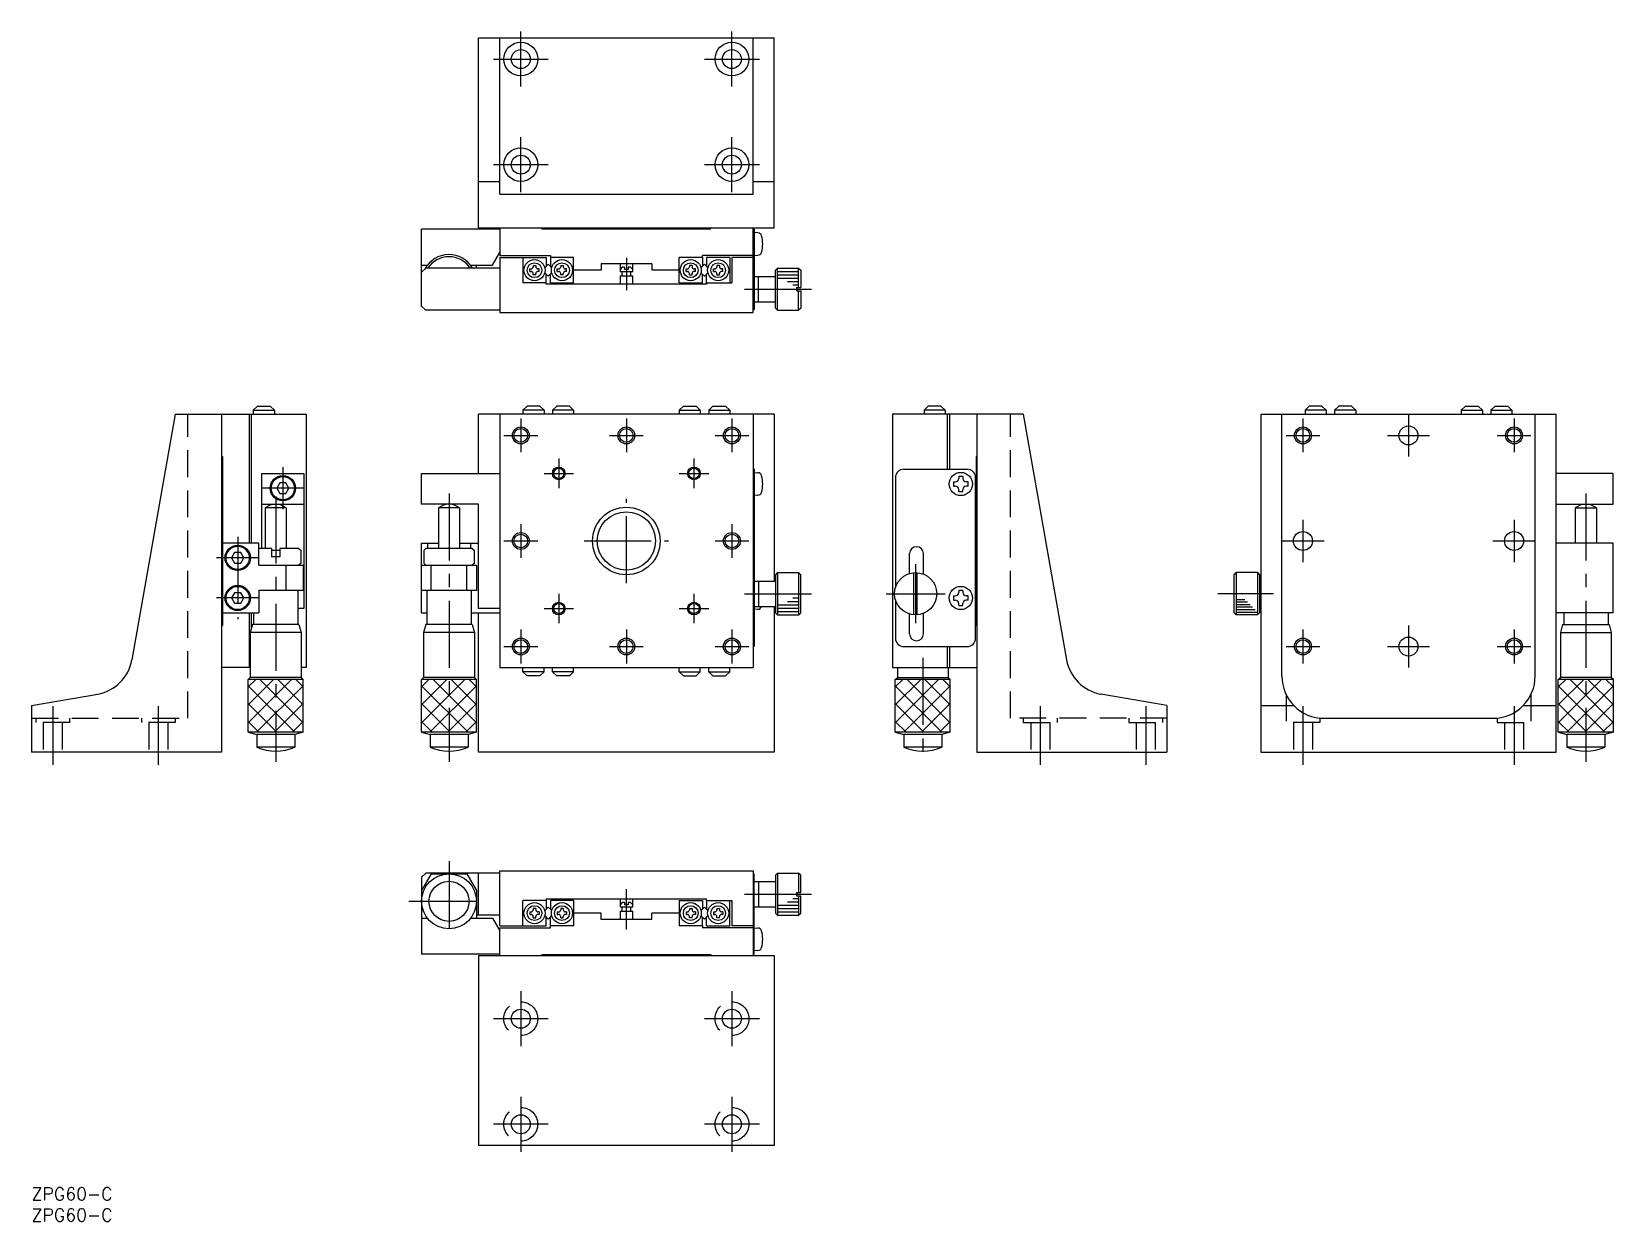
# Model space of a CAD drawing. Extents: x 0 to 375, y -8 to 274.
import ezdxf

# ---------------------------------------------------------------- set-up
doc = ezdxf.new("R2010")
doc.units = 0
doc.header["$LTSCALE"] = 0.5
doc.linetypes.add('CENTER', pattern=[50.8, 31.75, -6.35, 6.35, -6.35])
doc.linetypes.add('DASHED', pattern=[19.05, 12.7, -6.35])
for name, color, linetype in [('MSM_CENTER', 1, 'CENTER'), ('MSM_CONTINUOUS', 7, 'CONTINUOUS'), ('MSM_DASHED', 4, 'DASHED'), ('MSM_NARROW', 5, 'CONTINUOUS'), ('MSM_PART_NUMBER', 7, 'CONTINUOUS')]:
    doc.layers.add(name, color=color, linetype=linetype)
doc.styles.get("Standard").update_dxf_attribs({"font": 'txt.shx', "height": 3, "bigfont": 'bigfont.shx'})

# ---------------------------------------------------------------- blocks, each defined once
blk = doc.blocks.new('*U2')
at = {"layer": 'MSM_PART_NUMBER'}
blk.add_text('ZPG60-C', height=3, dxfattribs=at).set_placement((0, -3))
blk = doc.blocks.new('*U3')
at = {"layer": 'MSM_PART_NUMBER'}
blk.add_text('ZPG60-C', height=3, dxfattribs=at).set_placement((0, -8))

msp = doc.modelspace()

# ---------------------------------------------------------------- linework, layer by layer
at = {"layer": 'MSM_CENTER'}
for p, q in [((115.85, 260.77), (115.85, 273.77)), ((165.85, 260.77), (165.85, 273.77)), ((109.35, 267.27), (122.35, 267.27)), ((159.35, 267.27), (172.35, 267.27)), ((115.85, 235.77), (115.85, 248.77)), ((165.85, 235.77), (165.85, 248.77)), ((109.35, 242.27), (122.35, 242.27)), ((159.35, 242.27), (172.35, 242.27)), ((140.85, 220.24), (140.85, 212.51)), ((168.82, 212.77), (186.01, 212.77)), ((115.85, 182.14), (115.85, 174.14)), ((140.85, 182.14), (140.85, 174.14)), ((165.85, 182.14), (165.85, 174.14)), ((301.09, 182.14), (301.09, 174.14)), ((326.09, 183.14), (326.09, 173.14)), ((351.09, 182.14), (351.09, 174.14)), ((111.85, 178.14), (119.85, 178.14)), ((136.85, 178.14), (144.85, 178.14)), ((161.85, 178.14), (169.85, 178.14)), ((297.09, 178.14), (305.09, 178.14)), ((321.09, 178.14), (331.09, 178.14)), ((347.09, 178.14), (355.09, 178.14)), ((124.85, 172.64), (124.85, 165.64)), ((156.85, 172.64), (156.85, 165.64)), ((59.5, 170.64), (59.5, 160.64)), ((121.35, 169.14), (128.35, 169.14)), ((153.35, 169.14), (160.35, 169.14)), ((64.5, 165.64), (54.5, 165.64)), ((57.8, 163.69), (57.8, 100.82)), ((98.85, 164.39), (98.85, 100.82)), ((140.85, 143.14), (140.85, 163.14)), ((368.09, 164.39), (368.09, 100.82)), ((301.09, 158.14), (301.09, 148.14)), ((351.09, 158.14), (351.09, 148.14)), ((48.8, 154.14), (48.8, 134.64)), ((115.85, 157.14), (115.85, 149.14)), ((165.85, 157.14), (165.85, 149.14)), ((111.85, 153.14), (119.85, 153.14)), ((130.85, 153.14), (150.85, 153.14)), ((161.85, 153.14), (169.85, 153.14)), ((296.09, 153.14), (306.09, 153.14)), ((346.09, 153.14), (356.09, 153.14)), ((53.8, 149.14), (43.8, 149.14)), ((209.36, 147.64), (209.36, 133.64)), ((53.8, 139.64), (43.8, 139.64)), ((124.85, 140.64), (124.85, 133.64)), ((156.85, 140.64), (156.85, 133.64)), ((168.82, 140.64), (186.01, 140.64)), ((202.36, 140.64), (216.36, 140.64)), ((294.09, 140.64), (280.92, 140.64)), ((121.35, 137.14), (128.35, 137.14)), ((153.35, 137.14), (160.35, 137.14)), ((115.85, 132.14), (115.85, 124.14)), ((140.85, 132.14), (140.85, 124.14)), ((165.85, 132.14), (165.85, 124.14)), ((301.09, 132.14), (301.09, 124.14)), ((326.09, 133.14), (326.09, 123.14)), ((351.09, 132.14), (351.09, 124.14)), ((111.85, 128.14), (119.85, 128.14)), ((136.85, 128.14), (144.85, 128.14)), ((161.85, 128.14), (169.85, 128.14)), ((297.09, 128.14), (305.09, 128.14)), ((321.09, 128.14), (331.09, 128.14)), ((347.09, 128.14), (355.09, 128.14)), ((211.06, 125.45), (211.06, 100.82)), ((5, 114.03), (5, 100.14)), ((30, 114.03), (30, 100.14)), ((238.86, 114.03), (238.86, 100.14)), ((263.86, 114.03), (263.86, 100.14)), ((301.09, 114.03), (301.09, 100.14)), ((351.09, 114.03), (351.09, 100.14)), ((98.85, 77.3), (98.85, 58.3)), ((89.35, 67.8), (108.35, 67.8)), ((140.85, 61.1), (140.85, 70.67)), ((168.82, 69.5), (186.01, 69.5)), ((115.85, 46.5), (115.85, 33.5)), ((165.85, 46.5), (165.85, 33.5)), ((122.35, 40), (109.35, 40)), ((172.35, 40), (159.35, 40)), ((115.85, 21.5), (115.85, 8.5)), ((165.85, 21.5), (165.85, 8.5)), ((122.35, 15), (109.35, 15)), ((172.35, 15), (159.35, 15))]:
    msp.add_line(p, q, dxfattribs=at)
at = {"layer": 'MSM_CONTINUOUS'}
for p, q in [((105.85, 227.27), (105.85, 272.27)), ((105.85, 272.27), (175.85, 272.27)), ((110.85, 235.27), (110.85, 272.27)), ((170.85, 235.27), (170.85, 272.27)), ((175.85, 227.27), (175.85, 272.27)), ((105.85, 238.27), (110.85, 238.27)), ((170.85, 238.27), (175.85, 238.27)), ((110.85, 235.27), (170.85, 235.27)), ((92.35, 208.77), (92.35, 226.97)), ((110.85, 226.97), (92.35, 226.97)), ((105.85, 227.27), (175.85, 227.27)), ((110.85, 227.27), (110.85, 220.77)), ((120.85, 227.07), (120.85, 227.27)), ((120.85, 227.07), (160.85, 227.07)), ((160.85, 227.07), (160.85, 227.27)), ((170.85, 207.27), (170.85, 227.27)), ((171.15, 226.97), (170.85, 226.97)), ((171.15, 226.97), (171.15, 207.97)), ((171.99, 226.15), (171.15, 226.22)), ((109.11, 218.47), (110.85, 221.47)), ((92.35, 218.47), (93.72, 218.47)), ((92.35, 216.77), (93.35, 217.77)), ((110.85, 217.77), (93.35, 217.77)), ((103.97, 218.47), (109.11, 218.47)), ((105.35, 217.77), (105.35, 218.47)), ((110.85, 220.77), (122.85, 220.77)), ((110.85, 220.27), (121.85, 220.27)), ((110.85, 220.27), (110.85, 207.27)), ((116.35, 220.27), (116.35, 214.27)), ((118, 216.97), (118, 217.57)), ((118, 217.57), (118.3, 217.57)), ((118.8, 218.37), (119.4, 218.37)), ((118.8, 218.37), (118.8, 218.07)), ((119.4, 218.37), (119.4, 218.07)), ((120.2, 217.57), (119.9, 217.57)), ((120.2, 216.97), (120.2, 217.57)), ((121.52, 217.87), (122.35, 218.69)), ((121.85, 220.27), (121.85, 218.19)), ((122.35, 218.69), (123.17, 217.87)), ((122.85, 220.77), (122.85, 218.19)), ((128.35, 220.27), (122.85, 220.27)), ((124.5, 216.97), (124.5, 217.57)), ((124.5, 217.57), (124.8, 217.57)), ((125.3, 218.37), (125.9, 218.37)), ((125.3, 218.37), (125.3, 218.07)), ((125.9, 218.37), (125.9, 218.07)), ((126.7, 217.57), (126.4, 217.57)), ((126.7, 216.97), (126.7, 217.57)), ((128.35, 214.27), (128.35, 220.27)), ((134.85, 217.27), (128.35, 217.27)), ((134.85, 218.77), (134.85, 217.27)), ((146.85, 218.77), (134.85, 218.77)), ((139.35, 218.77), (139.35, 216.97)), ((139.85, 217.97), (139.35, 217.47)), ((140.45, 217.97), (139.85, 217.97)), ((140.45, 217.97), (140.45, 217.47)), ((141.25, 217.47), (140.45, 217.47)), ((141.85, 217.97), (141.25, 217.97)), ((141.25, 217.97), (141.25, 217.47)), ((141.85, 217.97), (142.35, 217.47)), ((142.35, 216.97), (142.35, 218.77)), ((146.85, 218.77), (146.85, 217.27)), ((153.35, 217.27), (146.85, 217.27)), ((153.35, 214.27), (153.35, 220.27)), ((158.85, 220.27), (153.35, 220.27)), ((155, 216.97), (155, 217.57)), ((155, 217.57), (155.3, 217.57)), ((156.4, 218.37), (155.8, 218.37)), ((155.8, 218.37), (155.8, 218.07)), ((156.4, 218.37), (156.4, 218.07)), ((157.2, 217.57), (156.9, 217.57)), ((157.2, 216.97), (157.2, 217.57)), ((159.35, 218.69), (158.52, 217.87)), ((158.85, 220.27), (158.85, 220.77)), ((170.85, 220.77), (158.85, 220.77)), ((158.85, 220.27), (158.85, 218.19)), ((160.17, 217.87), (159.35, 218.69)), ((159.85, 220.27), (159.85, 218.19)), ((165.35, 220.27), (159.85, 220.27)), ((161.5, 216.97), (161.5, 217.57)), ((161.5, 217.57), (161.8, 217.57)), ((162.9, 218.37), (162.3, 218.37)), ((162.3, 218.37), (162.3, 218.07)), ((162.9, 218.37), (162.9, 218.07)), ((163.7, 217.57), (163.4, 217.57)), ((163.7, 216.97), (163.7, 217.57)), ((165.35, 220.27), (165.35, 214.27)), ((170.85, 220.27), (165.85, 220.27)), ((165.85, 220.27), (165.85, 214.27)), ((171.15, 220.72), (171.99, 220.8)), ((176.15, 217.27), (176.65, 217.77)), ((176.15, 208.27), (176.15, 217.27)), ((176.65, 207.77), (176.65, 217.77)), ((176.65, 217.77), (181.65, 217.77)), ((181.65, 213.17), (181.65, 217.77)), ((181.65, 217.77), (182.15, 217.27)), ((182.15, 217.27), (182.15, 213.17)), ((121.85, 214.27), (116.35, 214.27)), ((118, 216.97), (118.3, 216.97)), ((118.8, 216.17), (118.8, 216.47)), ((119.4, 216.17), (118.8, 216.17)), ((119.4, 216.17), (119.4, 216.47)), ((120.2, 216.97), (119.9, 216.97)), ((121.52, 216.68), (122.35, 215.86)), ((121.85, 213.97), (121.85, 216.36)), ((159.85, 213.97), (121.85, 213.97)), ((122.35, 215.86), (123.17, 216.68)), ((122.85, 214.27), (122.85, 216.36)), ((122.85, 214.27), (128.35, 214.27)), ((124.5, 216.97), (124.8, 216.97)), ((125.3, 216.17), (125.3, 216.47)), ((125.9, 216.17), (125.3, 216.17)), ((125.9, 216.17), (125.9, 216.47)), ((126.7, 216.97), (126.4, 216.97)), ((139.35, 216.97), (142.35, 216.97)), ((139.35, 215.97), (142.35, 215.97)), ((139.35, 215.97), (139.35, 213.97)), ((139.85, 215.97), (139.85, 216.97)), ((141.85, 216.97), (141.85, 215.97)), ((142.35, 213.97), (142.35, 215.97)), ((153.35, 214.27), (158.85, 214.27)), ((155, 216.97), (155.3, 216.97)), ((155.8, 216.17), (155.8, 216.47)), ((155.8, 216.17), (156.4, 216.17)), ((156.4, 216.17), (156.4, 216.47)), ((157.2, 216.97), (156.9, 216.97)), ((159.35, 215.86), (158.52, 216.68)), ((158.85, 214.27), (158.85, 216.36)), ((160.17, 216.68), (159.35, 215.86)), ((159.85, 214.27), (159.85, 216.36)), ((159.85, 214.27), (159.85, 213.97)), ((159.85, 214.27), (165.85, 214.27)), ((161.5, 216.97), (161.8, 216.97)), ((162.3, 216.17), (162.3, 216.47)), ((162.3, 216.17), (162.9, 216.17)), ((162.9, 216.17), (162.9, 216.47)), ((163.7, 216.97), (163.4, 216.97)), ((171.15, 215.77), (176.15, 215.77)), ((172.15, 209.77), (172.15, 215.77)), ((181.15, 213.17), (181.15, 212.37)), ((181.15, 213.17), (182.15, 213.17)), ((181.15, 212.37), (182.15, 212.37)), ((181.65, 207.77), (181.65, 212.37)), ((182.15, 212.37), (182.15, 208.27)), ((93.35, 207.77), (92.35, 208.77)), ((110.85, 207.77), (93.35, 207.77)), ((110.85, 207.27), (170.85, 207.27)), ((170.85, 207.97), (171.15, 207.97)), ((171.15, 209.77), (176.15, 209.77)), ((176.65, 207.77), (176.15, 208.27)), ((176.65, 207.77), (181.65, 207.77)), ((182.15, 208.27), (181.65, 207.77)), ((53.5, 185.1), (52.5, 184.1)), ((52.5, 184.1), (57.5, 184.1)), ((52.5, 184.1), (52.5, 183.14)), ((53.5, 185.1), (56.5, 185.1)), ((56.5, 185.1), (57.5, 184.1)), ((57.5, 184.1), (57.5, 183.14)), ((117.35, 185.1), (116.35, 184.1)), ((121.35, 184.1), (116.35, 184.1)), ((116.35, 184.1), (116.35, 183.14)), ((120.35, 185.1), (117.35, 185.1)), ((120.35, 185.1), (121.35, 184.1)), ((121.35, 184.1), (121.35, 183.14)), ((124.35, 185.1), (123.35, 184.1)), ((128.35, 184.1), (123.35, 184.1)), ((123.35, 184.1), (123.35, 183.14)), ((127.35, 185.1), (124.35, 185.1)), ((127.35, 185.1), (128.35, 184.1)), ((128.35, 184.1), (128.35, 183.14)), ((154.35, 185.1), (153.35, 184.1)), ((153.35, 184.1), (158.35, 184.1)), ((153.35, 184.1), (153.35, 183.14)), ((154.35, 185.1), (157.35, 185.1)), ((157.35, 185.1), (158.35, 184.1)), ((158.35, 184.1), (158.35, 183.14)), ((161.35, 185.1), (160.35, 184.1)), ((160.35, 184.1), (165.35, 184.1)), ((160.35, 184.1), (160.35, 183.14)), ((161.35, 185.1), (164.35, 185.1)), ((164.35, 185.1), (165.35, 184.1)), ((165.35, 184.1), (165.35, 183.14)), ((212.36, 185.1), (211.36, 184.1)), ((216.36, 184.1), (211.36, 184.1)), ((211.36, 184.1), (211.36, 183.14)), ((215.36, 185.1), (212.36, 185.1)), ((215.36, 185.1), (216.36, 184.1)), ((216.36, 184.1), (216.36, 183.14)), ((302.59, 185.1), (301.59, 184.1)), ((306.59, 184.1), (301.59, 184.1)), ((301.59, 184.1), (301.59, 183.14)), ((305.59, 185.1), (302.59, 185.1)), ((305.59, 185.1), (306.59, 184.1)), ((306.59, 184.1), (306.59, 183.14)), ((309.59, 185.1), (308.59, 184.1)), ((313.59, 184.1), (308.59, 184.1)), ((308.59, 184.1), (308.59, 183.14)), ((312.59, 185.1), (309.59, 185.1)), ((312.59, 185.1), (313.59, 184.1)), ((313.59, 184.1), (313.59, 183.14)), ((339.59, 185.1), (338.59, 184.1)), ((338.59, 184.1), (343.59, 184.1)), ((338.59, 184.1), (338.59, 183.14)), ((339.59, 185.1), (342.59, 185.1)), ((342.59, 185.1), (343.59, 184.1)), ((343.59, 184.1), (343.59, 183.14)), ((346.59, 185.1), (345.59, 184.1)), ((345.59, 184.1), (345.59, 183.14)), ((345.59, 184.1), (350.59, 184.1)), ((346.59, 185.1), (349.59, 185.1)), ((349.59, 185.1), (350.59, 184.1)), ((350.59, 184.1), (350.59, 183.14)), ((34, 183.14), (23.75, 125.01)), ((34, 183.14), (65, 183.14)), ((45, 183.14), (45, 103.14)), ((51.5, 183.14), (51.5, 152.64)), ((52, 183.14), (52, 152.64)), ((65, 183.14), (65, 123.14)), ((105.85, 169.14), (105.85, 183.14)), ((175.85, 183.14), (105.85, 183.14)), ((110.85, 183.14), (110.85, 123.14)), ((170.85, 183.14), (170.85, 123.14)), ((175.85, 183.14), (175.85, 143.64)), ((234.86, 183.14), (203.86, 183.14)), ((203.86, 183.14), (203.86, 123.14)), ((216.86, 183.14), (216.86, 170.14)), ((217.36, 183.14), (217.36, 170.14)), ((223.86, 183.14), (223.86, 103.14)), ((234.86, 183.14), (245.11, 125.01)), ((291.09, 183.14), (291.09, 103.14)), ((291.09, 183.14), (361.09, 183.14)), ((296.09, 121.14), (296.09, 183.14)), ((356.09, 121.14), (356.09, 183.14)), ((361.09, 103.14), (361.09, 183.14)), ((45, 173.14), (45.2, 173.14)), ((45.2, 173.14), (45.2, 133.14)), ((223.66, 173.14), (223.66, 133.14)), ((223.66, 173.14), (223.86, 173.14)), ((54.5, 151.39), (54.5, 169.14)), ((54.5, 169.14), (64.5, 169.14)), ((64.5, 169.14), (64.5, 137.14)), ((92.35, 161.84), (92.35, 169.14)), ((92.35, 169.14), (110.85, 169.14)), ((171.15, 170.14), (170.85, 170.14)), ((171.15, 170.14), (171.15, 128.14)), ((171.15, 169.39), (171.99, 169.31)), ((206.56, 170.14), (221.56, 170.14)), ((374.59, 169.14), (361.09, 169.14)), ((374.59, 161.84), (374.59, 169.14)), ((58.78, 166.89), (58.06, 165.64)), ((58.06, 165.64), (58.78, 164.39)), ((60.22, 166.89), (58.78, 166.89)), ((60.94, 165.64), (60.22, 166.89)), ((60.22, 164.39), (60.94, 165.64)), ((204.56, 168.14), (204.56, 142.04)), ((218.31, 167.14), (218.76, 167.14)), ((218.31, 167.14), (218.31, 166.14)), ((218.31, 166.14), (218.76, 166.14)), ((219.56, 168.39), (219.56, 167.94)), ((220.56, 168.39), (219.56, 168.39)), ((219.56, 164.89), (219.56, 165.34)), ((219.56, 164.89), (220.56, 164.89)), ((220.56, 168.39), (220.56, 167.94)), ((220.56, 164.89), (220.56, 165.34)), ((221.81, 167.14), (221.36, 167.14)), ((221.81, 166.14), (221.36, 166.14)), ((221.81, 166.14), (221.81, 167.14)), ((223.56, 130.14), (223.56, 168.14)), ((54.5, 161.84), (64.5, 161.84)), ((58.78, 164.39), (60.22, 164.39)), ((105.85, 161.84), (92.35, 161.84)), ((105.85, 137.14), (105.85, 161.84)), ((171.99, 163.96), (171.15, 163.89)), ((361.09, 161.84), (374.59, 161.84)), ((60.3, 160.96), (55.3, 160.96)), ((55.3, 160.96), (55.3, 151.39)), ((60.3, 160.96), (60.3, 151.39)), ((101.35, 160.96), (96.35, 160.96)), ((96.35, 160.96), (96.35, 151.39)), ((101.35, 160.96), (101.35, 151.39)), ((365.59, 160.96), (370.59, 160.96)), ((365.59, 160.96), (365.59, 152.64)), ((370.59, 160.96), (370.59, 152.64)), ((53.8, 152.64), (45.3, 152.64)), ((45.3, 136.14), (45.3, 152.64)), ((48.08, 150.39), (47.36, 149.14)), ((49.52, 150.39), (48.08, 150.39)), ((50.24, 149.14), (49.52, 150.39)), ((53.8, 147.39), (53.8, 152.64)), ((56.8, 151.39), (53.8, 151.39)), ((56.8, 151.39), (56.8, 149.39)), ((58.8, 150.89), (56.8, 150.89)), ((63.3, 151.39), (58.8, 151.39)), ((58.8, 151.39), (58.8, 149.39)), ((63.3, 151.39), (63.8, 150.89)), ((63.8, 147.89), (63.8, 150.89)), ((92.35, 152.64), (96.35, 152.64)), ((92.35, 136.14), (92.35, 152.64)), ((93.35, 151.39), (92.85, 150.89)), ((92.85, 150.89), (92.85, 147.89)), ((104.35, 151.39), (93.35, 151.39)), ((93.72, 152.64), (93.72, 151.39)), ((101.35, 152.64), (105.85, 152.64)), ((103.97, 152.64), (103.97, 151.39)), ((104.35, 151.39), (104.85, 150.89)), ((104.85, 147.89), (104.85, 150.89)), ((207.91, 145.42), (207.91, 150.14)), ((211.21, 145.28), (211.21, 150.14)), ((374.59, 152.64), (361.09, 152.64)), ((374.59, 136.14), (374.59, 152.64)), ((47.36, 149.14), (48.08, 147.89)), ((48.08, 147.89), (49.52, 147.89)), ((49.52, 147.89), (50.24, 149.14)), ((53.8, 147.39), (64.3, 147.39)), ((58.8, 149.39), (56.8, 149.39)), ((60.3, 141.39), (60.3, 147.39)), ((63.8, 147.89), (63.3, 147.39)), ((64.3, 147.39), (64.3, 141.39)), ((92.35, 147.39), (105.35, 147.39)), ((93.35, 147.39), (92.85, 147.89)), ((94.64, 141.39), (94.64, 147.39)), ((103.05, 141.39), (103.05, 147.39)), ((104.85, 147.89), (104.35, 147.39)), ((105.35, 147.39), (105.35, 141.39)), ((171.15, 143.64), (176.15, 143.64)), ((172.15, 143.64), (172.15, 137.64)), ((176.65, 145.64), (176.15, 145.14)), ((176.15, 145.14), (176.15, 136.14)), ((176.65, 145.64), (176.65, 135.64)), ((176.65, 145.64), (181.65, 145.64)), ((181.65, 145.64), (181.65, 135.64)), ((182.15, 145.14), (181.65, 145.64)), ((182.15, 136.14), (182.15, 145.14)), ((208.96, 135.65), (208.96, 145.62)), ((209.76, 135.65), (209.76, 145.62)), ((284.79, 145.14), (285.29, 145.64)), ((284.79, 136.14), (284.79, 145.14)), ((285.29, 145.64), (285.29, 135.64)), ((290.29, 145.64), (285.29, 145.64)), ((290.29, 145.64), (290.29, 135.64)), ((290.29, 145.64), (290.79, 145.14)), ((290.79, 145.14), (290.79, 136.14)), ((291.09, 143.64), (290.79, 143.64)), ((48.08, 140.89), (47.36, 139.64)), ((47.36, 139.64), (48.08, 138.39)), ((49.52, 140.89), (48.08, 140.89)), ((50.24, 139.64), (49.52, 140.89)), ((49.52, 138.39), (50.24, 139.64)), ((53.8, 141.39), (53.8, 136.14)), ((64.3, 141.39), (53.8, 141.39)), ((63.05, 141.39), (63.05, 133.39)), ((105.35, 141.39), (92.35, 141.39)), ((93.6, 141.39), (93.6, 133.39)), ((104.1, 141.39), (104.1, 133.39)), ((204.56, 139.24), (204.56, 130.14)), ((218.31, 140.14), (218.76, 140.14)), ((218.31, 140.14), (218.31, 139.14)), ((218.31, 139.14), (218.76, 139.14)), ((219.56, 141.39), (219.56, 140.94)), ((220.56, 141.39), (219.56, 141.39)), ((220.56, 141.39), (220.56, 140.94)), ((221.81, 140.14), (221.36, 140.14)), ((221.81, 139.14), (221.36, 139.14)), ((221.81, 139.14), (221.81, 140.14)), ((45.3, 136.14), (53.8, 136.14)), ((48.08, 138.39), (49.52, 138.39)), ((51.5, 136.14), (51.5, 123.14)), ((52, 136.14), (52, 132.27)), ((52.55, 136.14), (52.55, 133.39)), ((64.5, 137.14), (63.05, 137.14)), ((92.35, 136.14), (93.6, 136.14)), ((104.1, 136.14), (110.85, 136.14)), ((110.85, 137.14), (105.85, 137.14)), ((105.85, 103.14), (105.85, 136.14)), ((171.15, 137.64), (176.15, 137.64)), ((171.99, 136.96), (171.15, 136.89)), ((175.85, 137.64), (175.85, 103.14)), ((176.15, 136.14), (176.65, 135.64)), ((176.65, 135.64), (181.65, 135.64)), ((181.65, 135.64), (182.15, 136.14)), ((207.91, 131.14), (207.91, 135.85)), ((211.21, 131.14), (211.21, 135.99)), ((219.56, 137.89), (219.56, 138.34)), ((219.56, 137.89), (220.56, 137.89)), ((220.56, 137.89), (220.56, 138.34)), ((285.29, 135.64), (284.79, 136.14)), ((290.29, 135.64), (285.29, 135.64)), ((290.79, 136.14), (290.29, 135.64)), ((291.09, 137.64), (290.79, 137.64)), ((374.59, 136.14), (361.09, 136.14)), ((362.84, 136.14), (362.84, 133.39)), ((373.34, 136.14), (373.34, 133.39)), ((45, 133.14), (45.2, 133.14)), ((52.3, 133.39), (51.78, 131.46)), ((51.78, 131.46), (51.78, 120.84)), ((63.82, 131.46), (51.82, 131.46)), ((63.3, 133.39), (52.3, 133.39)), ((63.3, 133.39), (63.82, 131.46)), ((63.82, 131.46), (63.82, 120.84)), ((93.35, 133.39), (92.83, 131.46)), ((92.83, 131.46), (92.83, 120.84)), ((104.86, 131.46), (92.86, 131.46)), ((104.35, 133.39), (93.35, 133.39)), ((104.35, 133.39), (104.86, 131.46)), ((104.86, 131.46), (104.86, 120.84)), ((223.66, 133.14), (223.86, 133.14)), ((362.59, 133.39), (362.07, 131.46)), ((362.07, 131.46), (374.07, 131.46)), ((362.07, 131.46), (362.07, 120.84)), ((362.59, 133.39), (373.59, 133.39)), ((373.59, 133.39), (374.11, 131.46)), ((374.11, 131.46), (374.11, 120.84)), ((206.56, 128.14), (221.56, 128.14)), ((216.86, 128.14), (216.86, 123.14)), ((217.36, 128.14), (217.36, 123.14)), ((51.78, 123.14), (45, 123.14)), ((51.28, 120.34), (51.78, 120.84)), ((64.32, 120.34), (51.28, 120.34)), ((51.28, 107.84), (51.28, 120.34)), ((63.82, 120.84), (51.78, 120.84)), ((65, 123.14), (63.82, 123.14)), ((64.32, 120.34), (63.82, 120.84)), ((64.32, 107.84), (64.32, 120.34)), ((92.33, 120.34), (92.83, 120.84)), ((105.36, 120.34), (92.33, 120.34)), ((92.33, 107.84), (92.33, 120.34)), ((104.86, 120.84), (92.83, 120.84)), ((105.36, 120.34), (104.86, 120.84)), ((105.36, 107.84), (105.36, 120.34)), ((110.85, 123.14), (170.85, 123.14)), ((116.35, 122.18), (116.35, 123.14)), ((117.35, 121.18), (116.35, 122.18)), ((121.35, 122.18), (116.35, 122.18)), ((120.35, 121.18), (117.35, 121.18)), ((120.35, 121.18), (121.35, 122.18)), ((121.35, 122.18), (121.35, 123.14)), ((123.35, 122.18), (123.35, 123.14)), ((124.35, 121.18), (123.35, 122.18)), ((128.35, 122.18), (123.35, 122.18)), ((127.35, 121.18), (124.35, 121.18)), ((127.35, 121.18), (128.35, 122.18)), ((128.35, 122.18), (128.35, 123.14)), ((153.35, 122.18), (153.35, 123.14)), ((154.35, 121.18), (153.35, 122.18)), ((153.35, 122.18), (158.35, 122.18)), ((154.35, 121.18), (157.35, 121.18)), ((157.35, 121.18), (158.35, 122.18)), ((158.35, 122.18), (158.35, 123.14)), ((160.35, 122.18), (160.35, 123.14)), ((161.35, 121.18), (160.35, 122.18)), ((160.35, 122.18), (165.35, 122.18)), ((161.35, 121.18), (164.35, 121.18)), ((164.35, 121.18), (165.35, 122.18)), ((165.35, 122.18), (165.35, 123.14)), ((203.86, 123.14), (223.86, 123.14)), ((204.54, 120.34), (205.04, 120.84)), ((217.58, 120.34), (204.54, 120.34)), ((204.54, 107.84), (204.54, 120.34)), ((205.04, 123.14), (205.04, 120.84)), ((205.04, 120.84), (217.08, 120.84)), ((217.08, 123.14), (217.08, 120.84)), ((217.58, 120.34), (217.08, 120.84)), ((217.58, 107.84), (217.58, 120.34)), ((361.57, 120.34), (362.07, 120.84)), ((374.61, 120.34), (361.57, 120.34)), ((361.57, 107.84), (361.57, 120.34)), ((374.11, 120.84), (362.07, 120.84)), ((374.61, 120.34), (374.11, 120.84)), ((374.61, 107.84), (374.61, 120.34)), ((0, 114.14), (15.64, 116.9)), ((268.86, 114.14), (253.22, 116.9)), ((0, 114.14), (0, 103.14)), ((268.86, 114.14), (268.86, 103.14)), ((291.09, 114.14), (298.95, 114.14)), ((353.23, 114.14), (361.09, 114.14)), ((1, 111.14), (1, 110.14)), ((306.09, 111.14), (346.09, 111.14)), ((64.32, 107.84), (51.28, 107.84)), ((51.28, 107.84), (53.3, 107.34)), ((62.3, 107.34), (53.3, 107.34)), ((53.3, 107.34), (53.3, 104.34)), ((64.32, 107.84), (62.3, 107.34)), ((62.3, 107.34), (62.3, 104.34)), ((105.36, 107.84), (92.33, 107.84)), ((92.33, 107.84), (94.35, 107.34)), ((103.35, 107.34), (94.35, 107.34)), ((94.35, 107.34), (94.35, 104.34)), ((105.36, 107.84), (103.35, 107.34)), ((103.35, 107.34), (103.35, 104.34)), ((217.58, 107.84), (204.54, 107.84)), ((204.54, 107.84), (206.56, 107.34)), ((215.56, 107.34), (206.56, 107.34)), ((206.56, 107.34), (206.56, 104.34)), ((217.58, 107.84), (215.56, 107.34)), ((215.56, 107.34), (215.56, 104.34)), ((374.61, 107.84), (361.57, 107.84)), ((361.57, 107.84), (363.59, 107.34)), ((372.59, 107.34), (363.59, 107.34)), ((363.59, 107.34), (363.59, 104.34)), ((374.61, 107.84), (372.59, 107.34)), ((372.59, 107.34), (372.59, 104.34)), ((45, 103.14), (0, 103.14)), ((62.3, 104.34), (53.3, 104.34)), ((103.35, 104.34), (94.35, 104.34)), ((175.85, 103.14), (105.85, 103.14)), ((215.56, 104.34), (206.56, 104.34)), ((223.86, 103.14), (268.86, 103.14)), ((291.09, 103.14), (361.09, 103.14)), ((372.59, 104.34), (363.59, 104.34)), ((110.85, 75), (170.85, 75)), ((110.85, 62), (110.85, 75)), ((170.85, 75), (170.85, 55)), ((93.35, 74.5), (92.35, 73.5)), ((94.64, 74.3), (92.35, 70.33)), ((92.35, 73.5), (92.35, 55.3)), ((110.85, 74.5), (93.35, 74.5)), ((94.64, 74.3), (103.05, 74.3)), ((103.05, 74.3), (105.35, 70.33)), ((105.85, 64.5), (105.85, 74.5)), ((170.85, 74.3), (171.15, 74.3)), ((171.15, 55.3), (171.15, 74.3)), ((171.15, 72.5), (176.15, 72.5)), ((172.15, 72.5), (172.15, 66.5)), ((176.65, 74.5), (176.15, 74)), ((176.15, 74), (176.15, 65)), ((176.65, 74.5), (176.65, 64.5)), ((176.65, 74.5), (181.65, 74.5)), ((181.65, 74.5), (181.65, 69.9)), ((182.15, 74), (181.65, 74.5)), ((182.15, 69.9), (182.15, 74)), ((105.35, 70.33), (105.35, 63.8)), ((116.35, 62), (116.35, 68)), ((121.85, 68), (116.35, 68)), ((159.85, 68.3), (121.85, 68.3)), ((121.85, 68.3), (121.85, 65.91)), ((128.35, 68), (122.85, 68)), ((122.85, 68), (122.85, 65.91)), ((128.35, 68), (128.35, 62)), ((139.35, 68.3), (139.35, 66.5)), ((139.85, 67.5), (139.35, 67)), ((140.45, 67.5), (139.85, 67.5)), ((140.45, 67.5), (140.45, 67)), ((141.85, 67.5), (141.25, 67.5)), ((141.25, 67.5), (141.25, 67)), ((141.85, 67.5), (142.35, 67)), ((142.35, 66.5), (142.35, 68.3)), ((153.35, 68), (153.35, 62)), ((153.35, 68), (158.85, 68)), ((158.85, 68), (158.85, 65.91)), ((159.85, 68), (159.85, 68.3)), ((159.85, 68), (159.85, 65.91)), ((159.85, 68), (165.85, 68)), ((165.35, 62), (165.35, 68)), ((165.85, 68), (165.85, 62)), ((181.15, 69.9), (182.15, 69.9)), ((181.15, 69.9), (181.15, 69.1)), ((181.15, 69.1), (182.15, 69.1)), ((181.65, 69.1), (181.65, 64.5)), ((182.15, 65), (182.15, 69.1)), ((92.35, 63.8), (93.72, 63.8)), ((103.97, 63.8), (109.11, 63.8)), ((110.85, 64.5), (105.35, 64.5)), ((109.11, 63.8), (110.85, 60.8)), ((118, 65.3), (118, 64.7)), ((118, 65.3), (118.3, 65.3)), ((118, 64.7), (118.3, 64.7)), ((119.4, 66.1), (118.8, 66.1)), ((118.8, 66.1), (118.8, 65.8)), ((118.8, 63.9), (118.8, 64.2)), ((118.8, 63.9), (119.4, 63.9)), ((119.4, 66.1), (119.4, 65.8)), ((119.4, 63.9), (119.4, 64.2)), ((120.2, 65.3), (119.9, 65.3)), ((120.2, 64.7), (119.9, 64.7)), ((120.2, 65.3), (120.2, 64.7)), ((121.52, 65.59), (122.35, 66.41)), ((121.52, 64.41), (122.35, 63.59)), ((121.85, 62), (121.85, 64.09)), ((122.35, 66.41), (123.17, 65.59)), ((122.35, 63.59), (123.17, 64.41)), ((122.85, 61.5), (122.85, 64.09)), ((124.5, 65.3), (124.5, 64.7)), ((124.5, 65.3), (124.8, 65.3)), ((124.5, 64.7), (124.8, 64.7)), ((125.9, 66.1), (125.3, 66.1)), ((125.3, 66.1), (125.3, 65.8)), ((125.3, 63.9), (125.3, 64.2)), ((125.3, 63.9), (125.9, 63.9)), ((125.9, 66.1), (125.9, 65.8)), ((125.9, 63.9), (125.9, 64.2)), ((126.7, 65.3), (126.4, 65.3)), ((126.7, 64.7), (126.4, 64.7)), ((126.7, 65.3), (126.7, 64.7)), ((134.85, 65), (128.35, 65)), ((134.85, 63.5), (134.85, 65)), ((139.35, 66.5), (142.35, 66.5)), ((139.35, 65.5), (142.35, 65.5)), ((139.35, 65.5), (139.35, 63.5)), ((139.85, 65.5), (139.85, 66.5)), ((141.25, 67), (140.45, 67)), ((141.85, 66.5), (141.85, 65.5)), ((142.35, 63.5), (142.35, 65.5)), ((153.35, 65), (146.85, 65)), ((146.85, 63.5), (146.85, 65)), ((155, 65.3), (155, 64.7)), ((155, 65.3), (155.3, 65.3)), ((155, 64.7), (155.3, 64.7)), ((155.8, 66.1), (156.4, 66.1)), ((155.8, 66.1), (155.8, 65.8)), ((155.8, 63.9), (155.8, 64.2)), ((156.4, 63.9), (155.8, 63.9)), ((156.4, 66.1), (156.4, 65.8)), ((156.4, 63.9), (156.4, 64.2)), ((157.2, 65.3), (156.9, 65.3)), ((157.2, 64.7), (156.9, 64.7)), ((157.2, 65.3), (157.2, 64.7)), ((159.35, 66.41), (158.52, 65.59)), ((159.35, 63.59), (158.52, 64.41)), ((158.85, 62), (158.85, 64.09)), ((160.17, 65.59), (159.35, 66.41)), ((160.17, 64.41), (159.35, 63.59)), ((159.85, 62), (159.85, 64.09)), ((161.5, 65.3), (161.5, 64.7)), ((161.5, 65.3), (161.8, 65.3)), ((161.5, 64.7), (161.8, 64.7)), ((162.3, 66.1), (162.9, 66.1)), ((162.3, 66.1), (162.3, 65.8)), ((162.3, 63.9), (162.3, 64.2)), ((162.9, 63.9), (162.3, 63.9)), ((162.9, 66.1), (162.9, 65.8)), ((162.9, 63.9), (162.9, 64.2)), ((163.7, 65.3), (163.4, 65.3)), ((163.7, 64.7), (163.4, 64.7)), ((163.7, 65.3), (163.7, 64.7)), ((171.15, 66.5), (176.15, 66.5)), ((176.15, 65), (176.65, 64.5)), ((176.65, 64.5), (181.65, 64.5)), ((181.65, 64.5), (182.15, 65)), ((110.85, 62), (121.85, 62)), ((110.85, 61.5), (122.85, 61.5)), ((110.85, 55), (110.85, 61.5)), ((128.35, 62), (122.85, 62)), ((146.85, 63.5), (134.85, 63.5)), ((158.85, 62), (153.35, 62)), ((158.85, 62), (158.85, 61.5)), ((170.85, 61.5), (158.85, 61.5)), ((159.85, 62), (165.35, 62)), ((170.85, 62), (165.85, 62)), ((171.15, 61.55), (171.99, 61.48)), ((110.85, 55.3), (92.35, 55.3)), ((105.85, 55), (105.85, 10)), ((105.85, 55), (175.85, 55)), ((120.85, 55.2), (160.85, 55.2)), ((120.85, 55.2), (120.85, 55)), ((160.85, 55.2), (160.85, 55)), ((171.15, 55.3), (170.85, 55.3)), ((171.99, 56.12), (171.15, 56.05)), ((175.85, 55), (175.85, 10)), ((175.85, 10), (105.85, 10))]:
    msp.add_line(p, q, dxfattribs=at)
for centre, radius in [((115.85, 267.27), 4), ((165.85, 267.27), 4), ((115.85, 267.27), 2.25), ((165.85, 267.27), 2.25), ((115.85, 242.27), 4), ((115.85, 242.27), 2.25), ((165.85, 242.27), 4), ((165.85, 242.27), 2.25), ((119.1, 217.27), 2.5), ((119.1, 217.27), 1.75), ((125.6, 217.27), 2.5), ((125.6, 217.27), 1.75), ((156.1, 217.27), 2.5), ((156.1, 217.27), 1.75), ((162.6, 217.27), 2.5), ((162.6, 217.27), 1.75), ((326.09, 178.14), 2.25), ((115.85, 178.14), 1.62), ((140.85, 178.14), 1.62), ((165.85, 178.14), 1.62), ((301.09, 178.14), 1.62), ((351.09, 178.14), 1.62), ((59.5, 165.64), 3), ((124.85, 169.14), 1.23), ((156.85, 169.14), 1.23), ((220.06, 166.64), 2.75), ((59.5, 165.64), 2.75), ((140.85, 153.14), 6.92), ((115.85, 153.14), 1.62), ((165.85, 153.14), 1.62), ((301.09, 153.14), 2.25), ((351.09, 153.14), 2.25), ((48.8, 149.14), 3), ((48.8, 149.14), 2.75), ((48.8, 139.64), 3), ((48.8, 139.64), 2.75), ((209.36, 140.64), 5), ((220.06, 139.64), 2.75), ((124.85, 137.14), 1.23), ((156.85, 137.14), 1.23), ((115.85, 128.14), 1.62), ((140.85, 128.14), 1.62), ((165.85, 128.14), 1.62), ((301.09, 128.14), 1.62), ((326.09, 128.14), 2.25), ((351.09, 128.14), 1.62), ((98.85, 67.8), 6.5), ((98.85, 67.8), 4.75), ((119.1, 65), 2.5), ((125.6, 65), 2.5), ((156.1, 65), 2.5), ((162.6, 65), 2.5), ((119.1, 65), 1.75), ((125.6, 65), 1.75), ((156.1, 65), 1.75), ((162.6, 65), 1.75), ((115.85, 40), 2.25), ((165.85, 40), 2.25), ((115.85, 15), 2.25), ((165.85, 15), 2.25)]:
    msp.add_circle(centre, radius, dxfattribs=at)
for centre, radius, start, end in [((171.91, 225.15), 1, 16.257, 85), ((166.15, 223.47), 7, 343.743, 16.257), ((171.91, 221.8), 1, 275, 343.743), ((98.85, 214.47), 6.5, 30.5102, 151.8012), ((98.85, 214.47), 6, 33.367, 146.633), ((118.3, 218.07), 0.5, 270, 0), ((119.9, 218.07), 0.5, 180, 270), ((124.8, 218.07), 0.5, 270, 0), ((126.4, 218.07), 0.5, 180, 270), ((155.3, 218.07), 0.5, 270, 0), ((156.9, 218.07), 0.5, 180, 270), ((161.8, 218.07), 0.5, 270, 0), ((163.4, 218.07), 0.5, 180, 270), ((118.3, 216.47), 0.5, 0, 90), ((119.9, 216.47), 0.5, 90, 180), ((124.8, 216.47), 0.5, 0, 90), ((126.4, 216.47), 0.5, 90, 180), ((155.3, 216.47), 0.5, 0, 90), ((156.9, 216.47), 0.5, 90, 180), ((161.8, 216.47), 0.5, 0, 90), ((163.4, 216.47), 0.5, 90, 180), ((171.91, 168.32), 1, 16.257, 85), ((166.15, 166.64), 7, 343.743, 16.257), ((206.56, 168.14), 2, 90, 180), ((221.56, 168.14), 2, 0, 90), ((218.76, 167.94), 0.8, 270, 0), ((218.76, 165.34), 0.8, 0, 90), ((221.36, 167.94), 0.8, 180, 270), ((221.36, 165.34), 0.8, 90, 180), ((57.8, 157.84), 4, 51.2775, 128.6822), ((98.85, 157.84), 4, 51.2775, 128.6822), ((171.91, 164.96), 1, 275, 343.743), ((368.09, 157.84), 4, 51.3178, 128.7225), ((209.56, 150.14), 1.65, 0, 180), ((218.76, 140.94), 0.8, 270, 0), ((218.76, 138.34), 0.8, 0, 90), ((221.36, 140.94), 0.8, 180, 270), ((221.36, 138.34), 0.8, 90, 180), ((171.91, 137.96), 1, 275, 341.3178), ((209.56, 131.14), 1.65, 180, 0), ((206.56, 130.14), 2, 180, 270), ((221.56, 130.14), 2, 270, 0), ((13.9, 126.74), 10, 280, 350), ((254.96, 126.74), 10, 190, 260), ((306.09, 121.14), 10, 180, 269.9999), ((346.09, 121.14), 10, 269.9999, 0), ((57.8, 113.96), 10.62, 244.9423, 295.0577), ((98.85, 113.96), 10.62, 244.9423, 295.0577), ((211.06, 113.96), 10.62, 244.9423, 295.0577), ((368.09, 113.96), 10.62, 244.9423, 295.0577), ((118.3, 65.8), 0.5, 270, 0), ((118.3, 64.2), 0.5, 0, 90), ((119.9, 65.8), 0.5, 180, 270), ((119.9, 64.2), 0.5, 90, 180), ((124.8, 65.8), 0.5, 270, 0), ((124.8, 64.2), 0.5, 0, 90), ((126.4, 65.8), 0.5, 180, 270), ((126.4, 64.2), 0.5, 90, 180), ((155.3, 65.8), 0.5, 270, 0), ((155.3, 64.2), 0.5, 0, 90), ((156.9, 65.8), 0.5, 180, 270), ((156.9, 64.2), 0.5, 90, 180), ((161.8, 65.8), 0.5, 270, 0), ((161.8, 64.2), 0.5, 0, 90), ((163.4, 65.8), 0.5, 180, 270), ((163.4, 64.2), 0.5, 90, 180), ((171.91, 60.48), 1, 16.257, 85), ((166.15, 58.8), 7, 343.743, 16.257), ((171.91, 57.12), 1, 275, 343.743)]:
    msp.add_arc(centre, radius, start, end, dxfattribs=at)
at = {"layer": 'MSM_DASHED'}
for p, q in [((37, 111.14), (37, 183.14)), ((231.86, 111.14), (231.86, 183.14)), ((297.09, 116.78), (297.09, 110.14)), ((355.09, 116.78), (355.09, 110.14)), ((0, 111.14), (37, 111.14)), ((9, 110.14), (1, 110.14)), ((2.75, 110.14), (2.75, 103.14)), ((7.25, 110.14), (7.25, 103.14)), ((9, 111.19), (9, 110.14)), ((26, 111.14), (26, 110.14)), ((34, 110.14), (26, 110.14)), ((27.75, 110.14), (27.75, 103.14)), ((32.25, 110.14), (32.25, 103.14)), ((34, 111.19), (34, 110.14)), ((268.86, 111.14), (231.86, 111.14)), ((234.86, 111.19), (234.86, 110.14)), ((234.86, 110.14), (242.86, 110.14)), ((236.61, 110.14), (236.61, 103.14)), ((241.11, 110.14), (241.11, 103.14)), ((242.86, 111.14), (242.86, 110.14)), ((259.86, 111.19), (259.86, 110.14)), ((259.86, 110.14), (267.86, 110.14)), ((261.61, 110.14), (261.61, 103.14)), ((266.11, 110.14), (266.11, 103.14)), ((267.86, 111.14), (267.86, 110.14)), ((305.09, 110.14), (297.09, 110.14)), ((298.84, 110.14), (298.84, 103.14)), ((303.34, 110.14), (303.34, 103.14)), ((305.09, 111.19), (305.09, 110.14)), ((347.09, 111.19), (347.09, 110.14)), ((347.09, 110.14), (355.09, 110.14)), ((348.84, 110.14), (348.84, 103.14)), ((353.34, 110.14), (353.34, 103.14))]:
    msp.add_line(p, q, dxfattribs=at)
for centre in [(115.85, 40), (165.85, 40), (115.85, 15), (165.85, 15)]:
    msp.add_circle(centre, 4, dxfattribs=at)
at = {"layer": 'MSM_NARROW'}
for p, q in [((176.65, 216.97), (181.65, 216.97)), ((176.65, 216.17), (181.65, 216.17)), ((176.65, 215.37), (181.65, 215.37)), ((179.02, 214.57), (181.65, 214.57)), ((180.24, 213.77), (181.65, 213.77)), ((179.02, 138.84), (181.65, 138.84)), ((180.24, 139.64), (181.65, 139.64)), ((287.31, 139.24), (285.29, 139.24)), ((287.94, 138.64), (285.29, 138.64)), ((176.65, 138.04), (181.65, 138.04)), ((176.65, 137.24), (181.65, 137.24)), ((176.65, 136.44), (181.65, 136.44)), ((288.56, 138.04), (285.29, 138.04)), ((289.16, 137.44), (285.29, 137.44)), ((289.76, 136.84), (285.29, 136.84)), ((290.29, 136.24), (285.29, 136.24)), ((51.28, 110.08), (61.54, 120.34)), ((51.28, 114.32), (57.3, 120.34)), ((51.28, 118.56), (53.06, 120.34)), ((54.06, 120.34), (64.32, 110.08)), ((58.3, 120.34), (64.32, 114.32)), ((62.54, 120.34), (64.32, 118.56)), ((92.33, 110.08), (102.59, 120.34)), ((92.33, 114.32), (98.35, 120.34)), ((92.33, 118.56), (94.1, 120.34)), ((95.1, 120.34), (105.36, 110.08)), ((99.35, 120.34), (105.36, 114.32)), ((103.59, 120.34), (105.36, 118.56)), ((204.54, 110.08), (214.8, 120.34)), ((204.54, 114.32), (210.56, 120.34)), ((204.54, 118.56), (206.32, 120.34)), ((207.32, 120.34), (217.58, 110.08)), ((211.56, 120.34), (217.58, 114.32)), ((215.8, 120.34), (217.58, 118.56)), ((361.57, 110.08), (371.83, 120.34)), ((361.57, 114.32), (367.59, 120.34)), ((361.57, 118.56), (363.35, 120.34)), ((364.35, 120.34), (374.61, 110.08)), ((368.59, 120.34), (374.61, 114.32)), ((372.83, 120.34), (374.61, 118.56)), ((51.28, 118.87), (62.31, 107.84)), ((53.29, 107.84), (64.32, 118.87)), ((92.33, 118.87), (103.36, 107.84)), ((94.33, 107.84), (105.36, 118.87)), ((204.54, 118.87), (215.57, 107.84)), ((206.55, 107.84), (217.58, 118.87)), ((361.57, 118.87), (372.61, 107.84)), ((363.58, 107.84), (374.61, 118.87)), ((51.28, 114.63), (58.07, 107.84)), ((57.53, 107.84), (64.32, 114.63)), ((92.33, 114.63), (99.12, 107.84)), ((98.57, 107.84), (105.36, 114.63)), ((204.54, 114.63), (211.33, 107.84)), ((210.79, 107.84), (217.58, 114.63)), ((361.57, 114.63), (368.36, 107.84)), ((367.82, 107.84), (374.61, 114.63)), ((51.28, 110.38), (53.83, 107.84)), ((61.77, 107.84), (64.32, 110.38)), ((92.33, 110.38), (94.87, 107.84)), ((102.82, 107.84), (105.36, 110.38)), ((204.54, 110.38), (207.09, 107.84)), ((215.03, 107.84), (217.58, 110.38)), ((361.57, 110.38), (364.12, 107.84)), ((372.06, 107.84), (374.61, 110.38)), ((179.02, 67.7), (181.65, 67.7)), ((180.24, 68.5), (181.65, 68.5)), ((176.65, 66.9), (181.65, 66.9)), ((176.65, 66.1), (181.65, 66.1)), ((176.65, 65.3), (181.65, 65.3))]:
    msp.add_line(p, q, dxfattribs=at)
for centre, radius in [((115.85, 178.14), 2), ((140.85, 178.14), 2), ((165.85, 178.14), 2), ((301.09, 178.14), 2), ((351.09, 178.14), 2), ((124.85, 169.14), 1.5), ((156.85, 169.14), 1.5), ((140.85, 153.14), 8), ((115.85, 153.14), 2), ((165.85, 153.14), 2), ((124.85, 137.14), 1.5), ((156.85, 137.14), 1.5), ((115.85, 128.14), 2), ((140.85, 128.14), 2), ((165.85, 128.14), 2), ((301.09, 128.14), 2), ((351.09, 128.14), 2)]:
    msp.add_circle(centre, radius, dxfattribs=at)

# ---------------------------------------------------------------- block references
at = {"layer": 'MSM_CONTINUOUS'}
for name in ['*U2', '*U3']:
    msp.add_blockref(name, (0, 0), dxfattribs=at)

doc.saveas('drawing.dxf')
